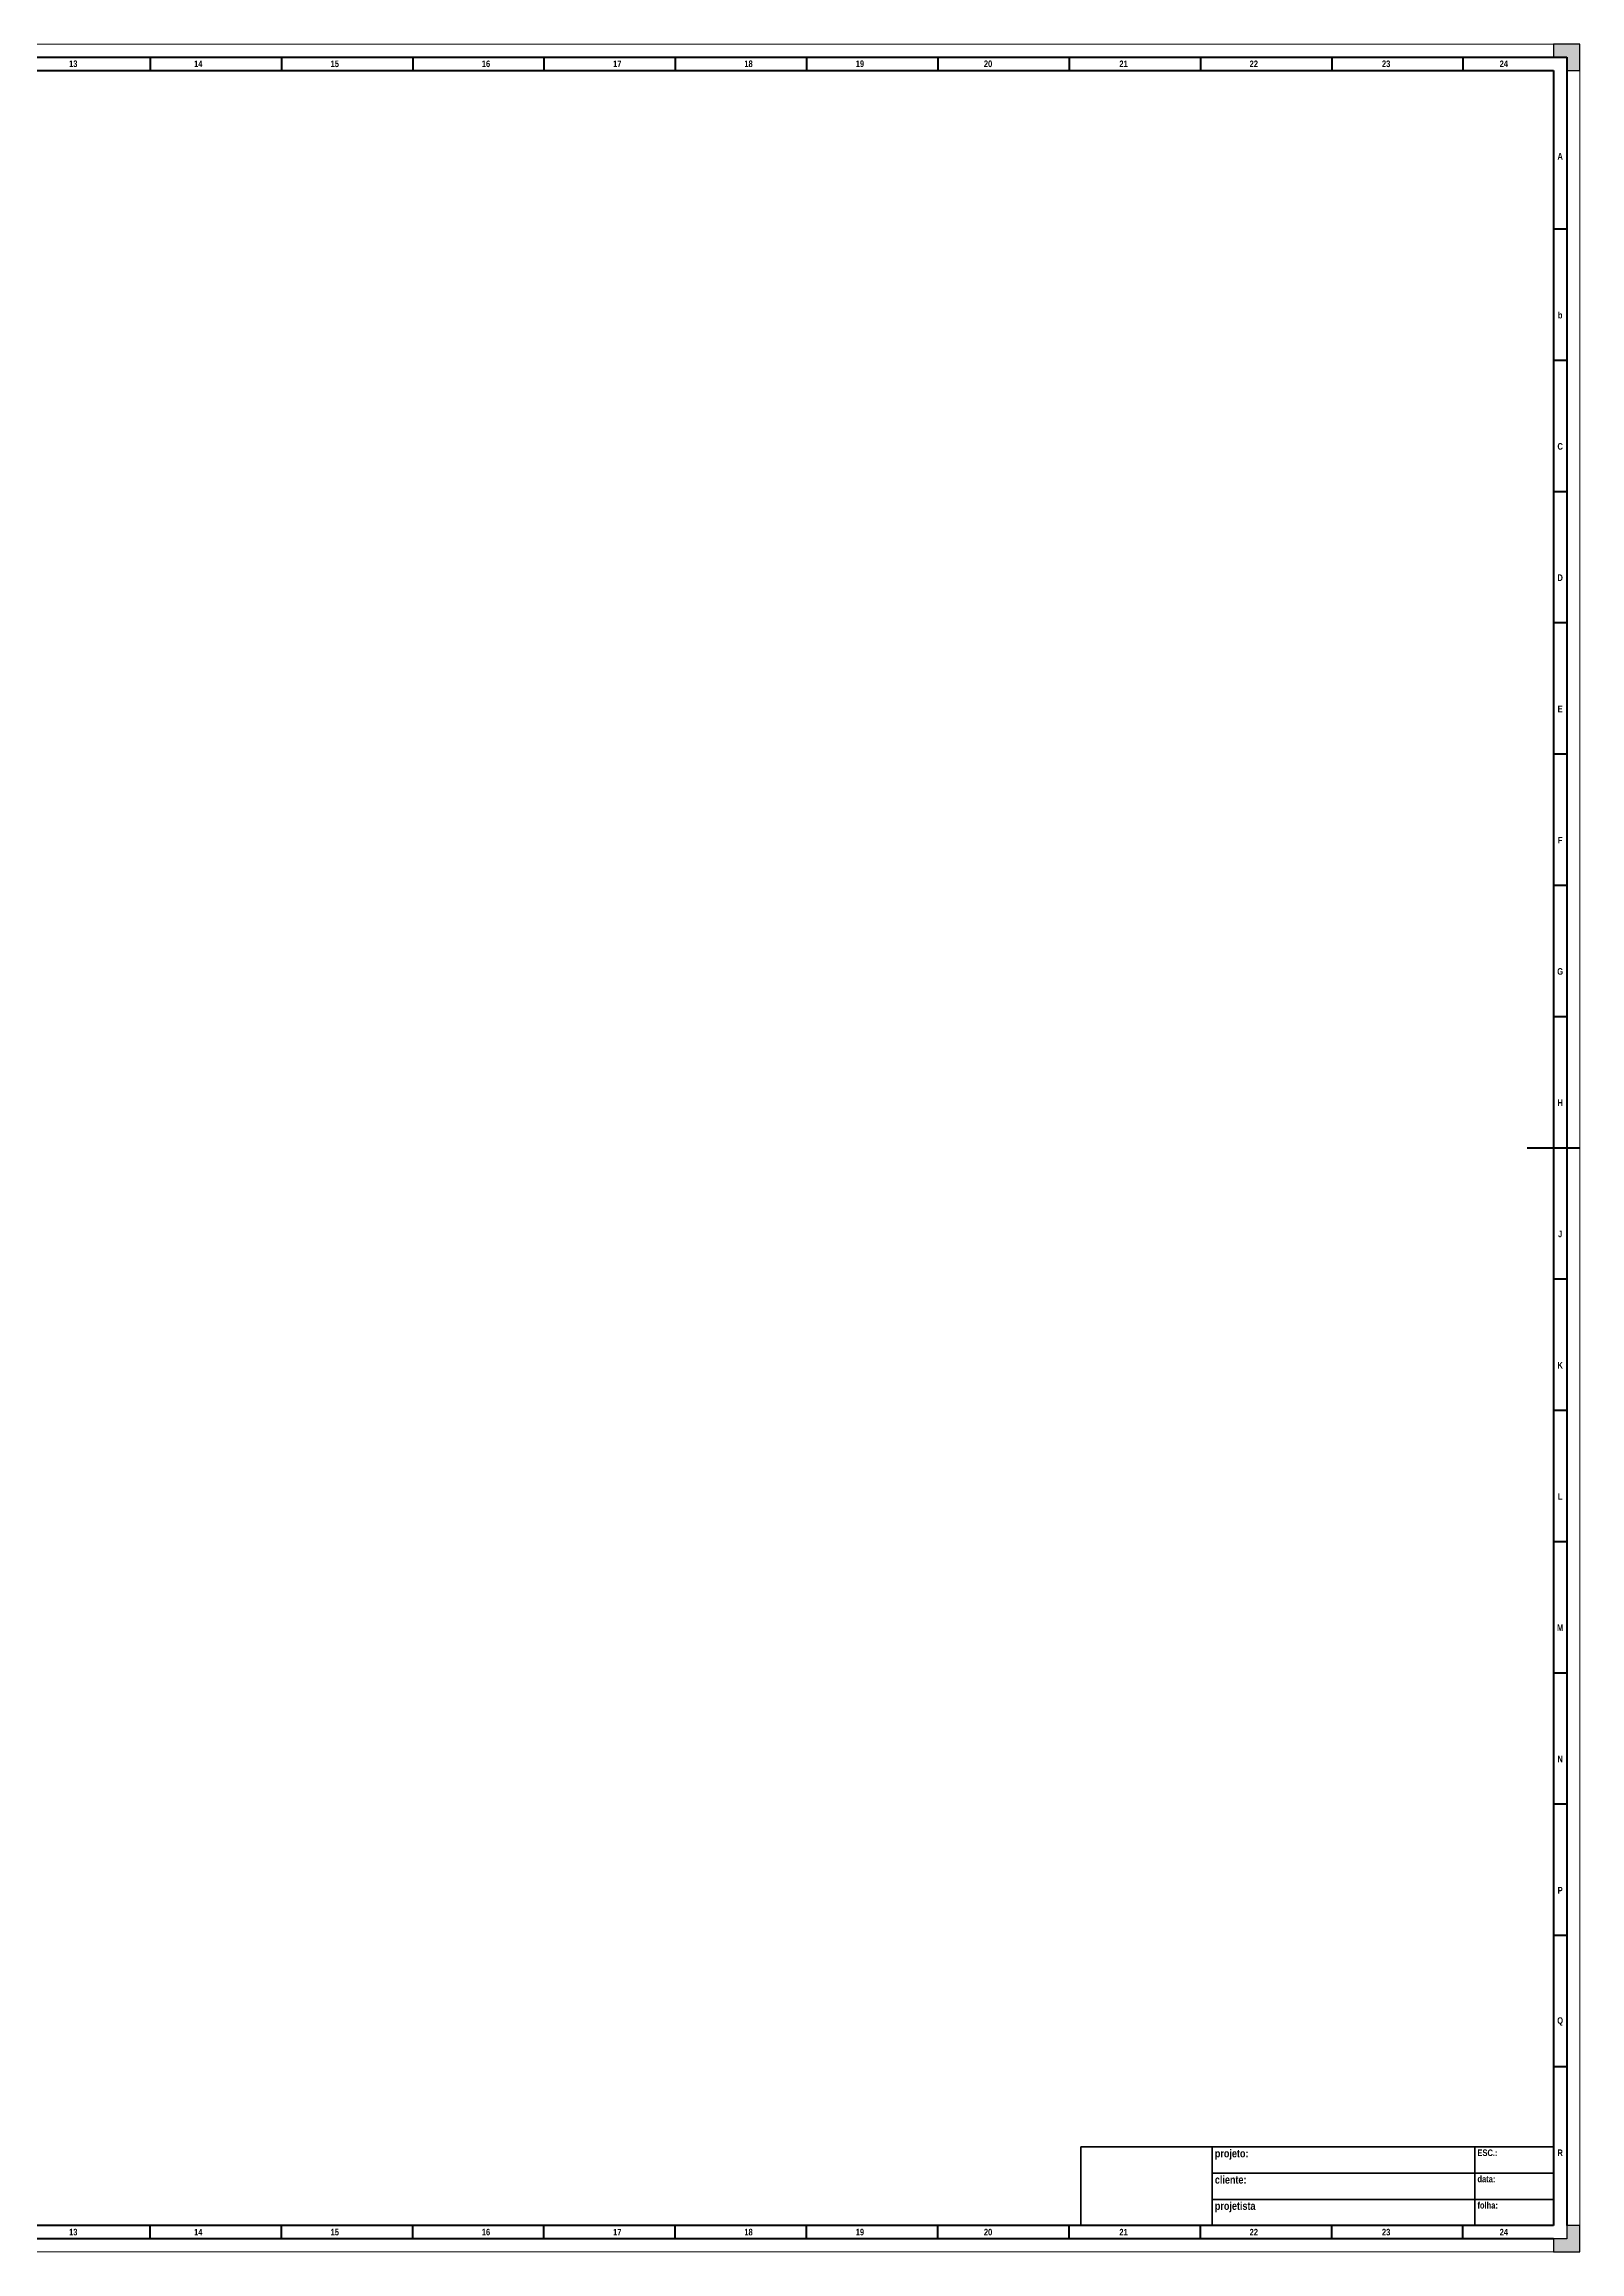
# Paper-space layout 'A0' of a CAD drawing. Header units: millimetres. Extents: x 223 to 1412, y 662 to 1503.
# Drawn here: x 827 to 1412, y 662 to 1503 of the extents above; entities that cross this region are included whole.
import ezdxf

# ---------------------------------------------------------------- set-up
doc = ezdxf.new("R2010")
doc.units = ezdxf.units.MM
for name, color, linetype, lineweight in [('Linha de folha', 106, 'Continuous', 18), ('Linha_MargemA0A1', 106, 'Continuous', 100), ('Marca_Centro', 106, 'Continuous', 70), ('Sistema_Malha', 106, 'Continuous', 35)]:
    doc.layers.add(name, color=color, linetype=linetype, lineweight=lineweight)
doc.layers.add('Marca_corte', color=7, linetype='Continuous')
doc.layers.add('texto_legenda', color=106, linetype='Continuous')
doc.styles.add('Texto legenda', font='techb___.ttf')

psp = doc.layouts.new('A0')

# ---------------------------------------------------------------- hatches: boundary and pattern name
at = {"layer": 'Marca_corte'}
h = psp.add_hatch(color=256, dxfattribs=at)
h.dxf.hatch_style = 1
h.paths.add_polyline_path([(232.78, 1502.69), (222.78, 1502.69), (222.78, 1492.69), (227.78, 1492.69), (227.78, 1497.69), (232.78, 1497.69)])
h.paths.add_polyline_path([(1411.78, 1502.69), (1401.78, 1502.69), (1401.78, 1497.69), (1406.78, 1497.69), (1406.78, 1492.69), (1411.78, 1492.69)])
h.paths.add_polyline_path([(1411.78, 671.69), (1406.78, 671.69), (1406.78, 666.69), (1401.78, 666.69), (1401.78, 661.69), (1411.78, 661.69)])
h.paths.add_polyline_path([(232.78, 666.69), (227.78, 666.69), (227.78, 671.69), (222.78, 671.69), (222.78, 661.69), (232.78, 661.69)])

# ---------------------------------------------------------------- linework, layer by layer
at = {"layer": 'Linha de folha'}
for p, q in [((222.78, 1502.69), (1411.78, 1502.69)), ((1411.78, 1502.69), (1411.78, 661.69)), ((1411.78, 661.69), (222.78, 661.69))]:
    psp.add_line(p, q, dxfattribs=at)
at = {"layer": 'Linha_MargemA0A1'}
for p, q in [((237.78, 1497.69), (1406.78, 1497.69)), ((1406.78, 1497.69), (1406.78, 671.69)), ((242.78, 1492.69), (1401.78, 1492.69)), ((1401.78, 1492.69), (1401.78, 671.69)), ((1401.78, 666.69), (237.78, 666.69)), ((1401.78, 671.69), (242.78, 671.69))]:
    psp.add_line(p, q, dxfattribs=at)
at = {"layer": 'Marca_Centro'}
for p, q in [((867.28, 1497.69), (867.28, 1492.69)), ((917.28, 1497.69), (917.28, 1492.69)), ((967.28, 1497.69), (967.28, 1492.69)), ((1017.28, 1497.69), (1017.28, 1492.69)), ((1067.28, 1497.69), (1067.28, 1492.69)), ((1117.28, 1497.69), (1117.28, 1492.69)), ((1167.28, 1497.69), (1167.28, 1492.69)), ((1217.28, 1497.69), (1217.28, 1492.69)), ((1267.28, 1497.69), (1267.28, 1492.69)), ((1317.28, 1497.69), (1317.28, 1492.69)), ((1367.28, 1497.69), (1367.28, 1492.69)), ((1406.78, 1432.19), (1401.78, 1432.19)), ((1406.78, 1382.19), (1401.78, 1382.19)), ((1406.78, 1332.19), (1401.78, 1332.19)), ((1406.78, 1282.19), (1401.78, 1282.19)), ((1406.78, 1232.19), (1401.78, 1232.19)), ((1406.78, 1182.19), (1401.78, 1182.19)), ((1406.78, 1132.19), (1401.78, 1132.19)), ((1411.78, 1082.19), (1391.78, 1082.19)), ((1411.78, 1082.19), (1391.78, 1082.19)), ((1406.78, 1032.19), (1401.78, 1032.19)), ((1406.78, 982.19), (1401.78, 982.19)), ((1406.78, 932.19), (1401.78, 932.19)), ((1406.78, 882.19), (1401.78, 882.19)), ((1406.78, 832.19), (1401.78, 832.19)), ((1406.78, 782.19), (1401.78, 782.19)), ((1406.78, 732.19), (1401.78, 732.19)), ((867.28, 666.69), (867.28, 671.69)), ((917.28, 666.69), (917.28, 671.69)), ((967.28, 666.69), (967.28, 671.69)), ((1017.28, 666.69), (1017.28, 671.69)), ((1067.28, 666.69), (1067.28, 671.69)), ((1117.28, 666.69), (1117.28, 671.69)), ((1167.28, 666.69), (1167.28, 671.69)), ((1217.28, 666.69), (1217.28, 671.69)), ((1267.28, 666.69), (1267.28, 671.69)), ((1317.28, 666.69), (1317.28, 671.69)), ((1367.28, 666.69), (1367.28, 671.69))]:
    psp.add_line(p, q, dxfattribs=at)
at = {"layer": 'Marca_corte'}
for points in [[(1401.78, 1502.69), (1401.78, 1497.69), (1406.78, 1497.69), (1406.78, 1492.69), (1411.78, 1492.69), (1411.78, 1502.69)], [(1411.78, 671.69), (1406.78, 671.69), (1406.78, 666.69), (1401.78, 666.69), (1401.78, 661.69), (1411.78, 661.69)]]:
    psp.add_lwpolyline(points, close=True, dxfattribs=at)
at = {"layer": 'Sistema_Malha'}
for p, q in [((1401.78, 701.69), (1221.78, 701.69)), ((1221.78, 701.69), (1221.78, 671.69)), ((1271.78, 701.69), (1271.78, 671.69)), ((1371.78, 671.69), (1371.78, 701.69)), ((1401.78, 691.69), (1271.78, 691.69)), ((1401.78, 681.69), (1271.78, 681.69))]:
    psp.add_line(p, q, dxfattribs=at)

# ---------------------------------------------------------------- texts
at = {"layer": 'Sistema_Malha', "char_height": 2.5, "style": 'Texto legenda'}
for s, width, heights, insert, attachment_point in [('               13', 29.5, [0], (832.03, 1495.19), 5), ('         14', 29.5, [0], (882.03, 1495.19), 5), ('              15', 29.5, [0], (932.03, 1495.19), 5), ('16', 29.5, [0], (996.78, 1495.19), 6), ('17', 29.5, [0], (1046.78, 1495.19), 6), ('18', 29.5, [0], (1096.78, 1495.19), 6), ('              19', 29.5, [0], (1132.03, 1495.19), 5), ('           20', 29.5, [0], (1182.03, 1495.19), 5), ('               21', 29.5, [0], (1232.03, 1495.19), 5), ('              22', 29.5, [0], (1282.03, 1495.19), 5), ('               23', 29.5, [0], (1332.03, 1495.19), 5), ('  24', 29.5, [0], (1382.03, 1495.19), 5), ('A', 5, [0], (1404.28, 1459.94), 5), ('b', 5, [0], (1404.28, 1399.44), 5), ('C', 5, [0], (1404.28, 1349.44), 5), ('D', 5, [0], (1404.28, 1299.44), 5), ('E', 5, [0], (1404.28, 1249.44), 5), ('F', 5, [0], (1404.28, 1199.44), 5), ('G', 5, [0], (1404.28, 1149.44), 5), ('H', 5, [0], (1404.28, 1099.44), 5), ('\\pxt1;J', 9.6643, [4.86], (1404.28, 1049.44), 5), ('K', 5, [0], (1404.28, 999.44), 5), ('L', 5, [0], (1404.28, 949.44), 5), ('M', 5, [2.53], (1404.28, 899.44), 5), ('N', 5, [0], (1404.28, 849.44), 5), ('P', 5, [0], (1404.28, 799.44), 5), ('Q', 5, [0], (1404.28, 749.44), 5), ('R', 5, [2.53], (1404.28, 699.44), 5), ('               13', 29.5, [0], (832.03, 669.19), 5), ('         14', 29.5, [0], (882.03, 669.19), 5), ('              15', 29.5, [0], (932.03, 669.19), 5), ('16', 29.5, [0], (996.78, 669.19), 6), ('17', 29.5, [0], (1046.78, 669.19), 6), ('18', 29.5, [0], (1096.78, 669.19), 6), ('              19', 29.5, [0], (1132.03, 669.19), 5), ('           20', 29.5, [0], (1182.03, 669.19), 5), ('               21', 29.5, [0], (1232.03, 669.19), 5), ('              22', 29.5, [0], (1282.03, 669.19), 5), ('               23', 29.5, [0], (1332.03, 669.19), 5), ('  24', 29.5, [0], (1382.03, 669.19), 5)]:
    psp.add_mtext_dynamic_manual_height_columns(s, width=width, gutter_width=12.5, heights=heights, dxfattribs=dict(at, insert=insert, attachment_point=attachment_point))
at = {"layer": 'texto_legenda', "attachment_point": 1, "style": 'Texto legenda'}
for s, width, insert, char_height in [('\\pxt4;projeto:', 100, (1272.78, 700.69), 3), ('ESC.:', 30, (1372.78, 700.69), 2.5), ('\\pxt4;cliente:', 100, (1272.78, 690.69), 3), ('data:', 30, (1372.78, 690.69), 2.5), ('\\pxt4;projetista', 100, (1272.78, 680.69), 3), ('folha:', 30, (1372.78, 680.69), 2.5)]:
    psp.add_mtext_dynamic_manual_height_columns(s, width=width, gutter_width=12.5, heights=[0], dxfattribs=dict(at, insert=insert, char_height=char_height))

doc.saveas('drawing.dxf')
